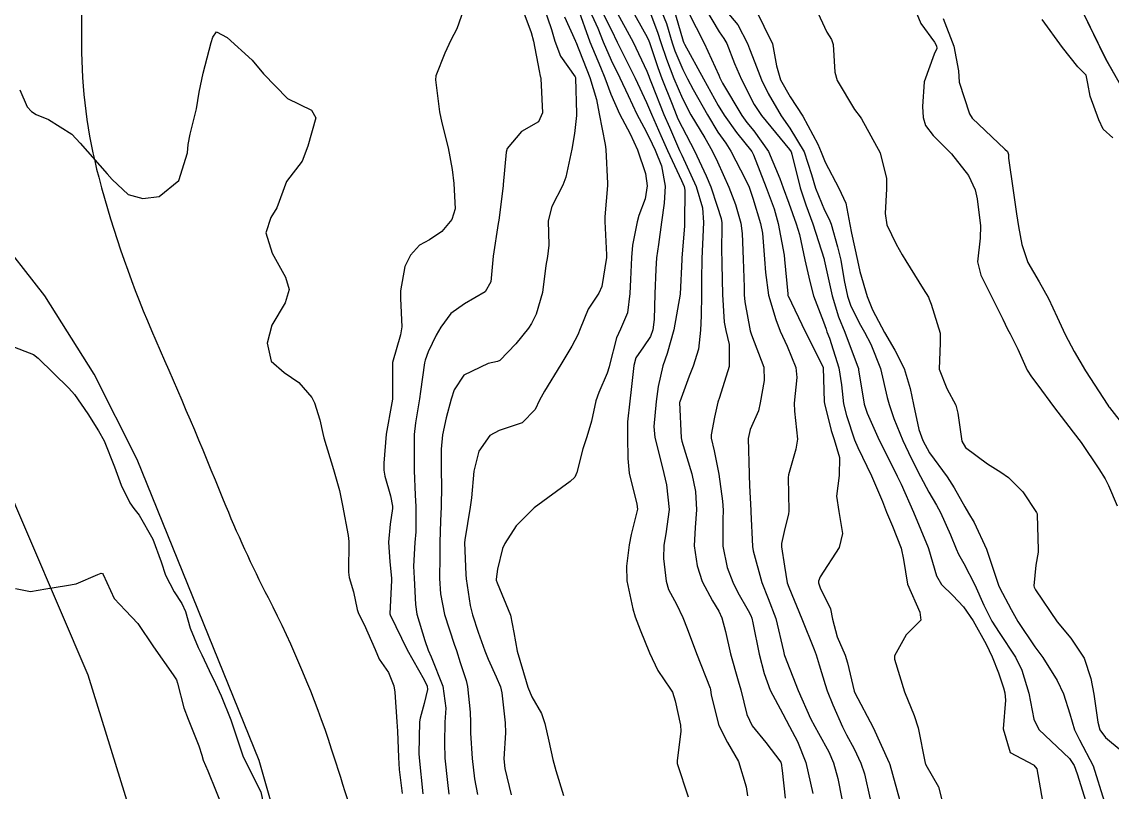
# Model space of a CAD drawing. Header units: metres. Extents: x 298520 to 308411, y 7433745 to 7450750.
# Drawn here: x 305203.5 to 305264.2, y 7436628.1 to 7436671.1 of the extents above; entities that cross this region are included whole.
import ezdxf

# ---------------------------------------------------------------- set-up
doc = ezdxf.new("R2010")
doc.units = ezdxf.units.M
doc.header["$LTSCALE"] = 10
doc.linetypes.add('CONTINUO', pattern=[0])
for name, color, linetype in [('Curvas de Nivel 1m', 11, 'Continuous'), ('Curvas de Nivel 5m', 15, 'Continuous'), ('Eixo_Estaqueamento', 45, 'CONTINUO'), ('Linha Férrea', 251, 'TRACKS'), ('Vias Primárias', 230, 'Continuous')]:
    doc.layers.add(name, color=color, linetype=linetype)
doc.linetypes.add('TRACKS', pattern='A,0.15,[130,ltypeshp.shx,S=0.25,R=0,X=0,Y=0],0.15', length=0.3)

msp = doc.modelspace()

# ---------------------------------------------------------------- linework, layer by layer
at = {"layer": 'Curvas de Nivel 1m', "flags": 128}
for points, elevation in [([(305228.195, 7436672.031), (305227.71, 7436670.655), (305227.372, 7436670.04), (305227.046, 7436669.312), (305226.543, 7436668.048), (305226.519, 7436667.828), (305226.749, 7436666.045), (305226.881, 7436665.43), (305227.231, 7436664.04), (305227.451, 7436662.821), (305227.543, 7436662.037), (305227.614, 7436660.631), (305227.439, 7436660.038), (305226.87, 7436659.369), (305226.192, 7436658.917), (305225.631, 7436658.613), (305225.121, 7436658.061), (305224.81, 7436657.427), (305224.571, 7436656.066), (305224.577, 7436655.638), (305224.638, 7436654.065), (305224.577, 7436653.615), (305224.125, 7436652.07), (305224.121, 7436652.052), (305224.126, 7436650.07), (305224.123, 7436650.029), (305224.081, 7436649.836), (305223.769, 7436648.074), (305223.652, 7436646.463), (305223.651, 7436646.076), (305223.7, 7436645.745), (305224.019, 7436644.641), (305224.135, 7436644.069), (305224.135, 7436643.945), (305224.003, 7436643.071), (305223.907, 7436642.071), (305223.976, 7436640.963), (305224.074, 7436640.069), (305224.076, 7436639.954), (305223.979, 7436638.07), (305223.993, 7436638.019), (305224.943, 7436636.06), (305225.896, 7436634.39), (305226.055, 7436634.048), (305226.077, 7436633.863), (305225.883, 7436633.075), (305225.665, 7436632.262), (305225.639, 7436632.052), (305225.6, 7436630.299), (305225.609, 7436630.052), (305225.823, 7436628.05)], 739), ([(305231.284, 7436671.991), (305231.852, 7436670.461), (305231.988, 7436669.983), (305232.306, 7436668.328), (305232.357, 7436668.033), (305232.369, 7436667.979), (305232.391, 7436667.889), (305232.485, 7436665.977), (305232.268, 7436665.49), (305231.316, 7436664.936), (305230.508, 7436663.997), (305230.455, 7436663.793), (305230.295, 7436661.999), (305230.289, 7436661.932), (305230.216, 7436661.328), (305230.055, 7436660.002), (305230.023, 7436659.825), (305229.742, 7436658.007), (305229.605, 7436656.565), (305229.294, 7436656.013), (305228.146, 7436655.338), (305227.373, 7436654.805), (305226.826, 7436654.043), (305226.568, 7436653.604), (305226.112, 7436652.669), (305225.951, 7436652.205), (305225.916, 7436652.052), (305225.687, 7436650.454), (305225.634, 7436650.054), (305225.408, 7436648.718), (305225.33, 7436648.057), (305225.33, 7436646.771), (305225.341, 7436646.057), (305225.391, 7436644.684), (305225.422, 7436644.056), (305225.421, 7436642.634), (305225.375, 7436642.056), (305225.303, 7436640.726), (305225.328, 7436640.056), (305225.416, 7436638.588), (305225.488, 7436638.055), (305225.921, 7436636.595), (305226.113, 7436636.048), (305226.274, 7436635.682), (305226.938, 7436634.04), (305227.095, 7436632.824), (305227.042, 7436632.038), (305227.015, 7436630.879), (305227.05, 7436630.038), (305227.183, 7436628.683), (305227.274, 7436628.035)], 738), ([(305232.532, 7436671.977), (305232.99, 7436670.631), (305233.179, 7436669.967), (305233.485, 7436669.132), (305234.303, 7436667.99), (305234.327, 7436667.95), (305234.332, 7436667.92), (305234.385, 7436665.949), (305234.384, 7436665.837), (305234.262, 7436664.833), (305234.12, 7436663.952), (305233.788, 7436662.398), (305233.614, 7436661.959), (305233, 7436660.757), (305232.8, 7436659.971), (305232.837, 7436658.618), (305232.758, 7436657.971), (305232.67, 7436657.478), (305232.486, 7436655.975), (305232.141, 7436654.776), (305231.876, 7436654.242), (305231.708, 7436653.984), (305231.001, 7436653.11), (305230.106, 7436652.191), (305229.979, 7436652.127), (305229.451, 7436652.01), (305228.096, 7436651.366), (305227.572, 7436650.551), (305227.404, 7436650.037), (305227.122, 7436648.99), (305226.914, 7436648.041), (305226.838, 7436647.255), (305226.843, 7436646.042), (305226.857, 7436645.209), (305226.836, 7436644.042), (305226.802, 7436643.245), (305226.772, 7436642.042), (305226.763, 7436641.26), (305226.749, 7436640.042), (305226.8, 7436639.196), (305227.018, 7436638.039), (305227.569, 7436636.383), (305227.696, 7436636.032), (305227.906, 7436635.36), (305228.229, 7436634.357), (305228.311, 7436634.024), (305228.447, 7436632.589), (305228.464, 7436632.021), (305228.468, 7436631.417), (305228.56, 7436630.019), (305228.703, 7436628.888), (305228.857, 7436628.014)], 737), ([(305234.998, 7436671.943), (305235.561, 7436670.707), (305235.869, 7436669.935), (305236.313, 7436668.924), (305236.799, 7436667.925), (305237.253, 7436666.955), (305237.75, 7436665.915), (305238.263, 7436664.945), (305238.601, 7436664.249), (305238.757, 7436663.902), (305239.11, 7436663.026), (305239.317, 7436661.894), (305239.261, 7436660.942), (305239.127, 7436659.896), (305238.943, 7436658.651), (305238.847, 7436657.9), (305238.804, 7436657.27), (305238.749, 7436655.901), (305238.706, 7436654.469), (305238.639, 7436653.902), (305238.506, 7436653.525), (305238.118, 7436652.938), (305237.691, 7436652.333), (305237.567, 7436651.915), (305237.436, 7436650.57), (305237.351, 7436649.917), (305237.226, 7436648.764), (305237.214, 7436647.918), (305237.236, 7436646.727), (305237.31, 7436645.917), (305237.749, 7436644.179), (305237.773, 7436643.912), (305237.419, 7436642.489), (305237.317, 7436641.917), (305237.168, 7436640.721), (305237.183, 7436639.918), (305237.514, 7436638.348), (305237.641, 7436637.913), (305237.932, 7436637.18), (305238.452, 7436635.902), (305238.922, 7436634.913), (305239.615, 7436633.884), (305239.726, 7436633.717), (305239.886, 7436633.23), (305240.178, 7436631.877), (305240.199, 7436631.546), (305239.984, 7436629.879), (305239.993, 7436629.727), (305240.596, 7436627.872)], 734), ([(305233.712, 7436671.334), (305234.323, 7436669.971), (305234.33, 7436669.95), (305234.338, 7436669.934), (305235.117, 7436667.942), (305235.493, 7436666.73), (305235.652, 7436665.936), (305235.977, 7436664.211), (305236.015, 7436663.932), (305236.115, 7436662.041), (305236.114, 7436661.931), (305235.954, 7436660.184), (305235.951, 7436659.933), (305236.051, 7436658.064), (305236.052, 7436657.931), (305235.792, 7436656.3), (305235.622, 7436655.935), (305235.032, 7436655.053), (305234.578, 7436653.946), (305234.453, 7436653.622), (305234.118, 7436652.979), (305233.736, 7436652.328), (305233.514, 7436651.959), (305232.598, 7436650.483), (305232.323, 7436649.976), (305232.078, 7436649.461), (305231.35, 7436648.707), (305230.066, 7436648.286), (305229.554, 7436648.008), (305228.94, 7436647.126), (305228.662, 7436646.021), (305228.533, 7436644.537), (305228.456, 7436644.023), (305228.155, 7436642.188), (305228.146, 7436642.028), (305228.211, 7436640.272), (305228.227, 7436640.026), (305228.462, 7436638.536), (305228.587, 7436638.02), (305228.892, 7436637.052), (305229.263, 7436636.01), (305229.451, 7436635.549), (305229.899, 7436634.565), (305230.137, 7436633.998), (305230.223, 7436633.664), (305230.41, 7436631.995), (305230.42, 7436631.439), (305230.335, 7436629.995), (305230.383, 7436629.449), (305230.732, 7436627.991)], 736), ([(305235.646, 7436671.937), (305236.329, 7436670.579), (305236.646, 7436669.927), (305236.986, 7436669.254), (305237.641, 7436667.917), (305238.283, 7436666.56), (305238.567, 7436665.906), (305239.077, 7436664.714), (305239.447, 7436663.892), (305240.228, 7436662.209), (305240.373, 7436661.878), (305240.421, 7436661.678), (305240.401, 7436659.878), (305240.392, 7436659.687), (305240.253, 7436657.879), (305240.25, 7436657.811), (305240.153, 7436655.88), (305239.814, 7436653.885), (305239.426, 7436652.577), (305239.183, 7436651.894), (305238.936, 7436650.742), (305238.821, 7436649.899), (305238.685, 7436648.517), (305238.746, 7436647.9), (305238.989, 7436646.956), (305239.25, 7436645.892), (305239.4, 7436645.263), (305239.538, 7436643.887), (305239.361, 7436642.521), (305239.255, 7436641.891), (305239.233, 7436641.149), (305239.369, 7436639.889), (305239.506, 7436639.434), (305239.95, 7436638.606), (305240.316, 7436637.876), (305240.554, 7436637.253), (305241.066, 7436635.868), (305241.829, 7436633.925), (305241.848, 7436633.86), (305241.89, 7436633.546), (305242.309, 7436631.856), (305242.798, 7436630.912), (305243.415, 7436629.844), (305243.829, 7436628.445), (305243.918, 7436627.933)], 733), ([(305236.55, 7436671.719), (305237.533, 7436669.918), (305238.307, 7436668.308), (305238.417, 7436668.022), (305238.458, 7436667.908), (305238.567, 7436667.638), (305239.254, 7436665.895), (305239.556, 7436665.181), (305240.127, 7436663.882), (305240.249, 7436663.622), (305241.056, 7436661.872), (305241.397, 7436660.682), (305241.453, 7436659.867), (305241.399, 7436658.66), (305241.372, 7436657.868), (305241.353, 7436656.68), (305241.353, 7436655.868), (305241.335, 7436654.674), (305241.297, 7436653.868), (305241.172, 7436652.815), (305240.888, 7436651.872), (305240.659, 7436651.313), (305240.131, 7436649.88), (305240.121, 7436649.841), (305240.215, 7436647.878), (305240.254, 7436647.684), (305240.815, 7436645.872), (305241.004, 7436644.889), (305241.066, 7436643.869), (305240.994, 7436642.874), (305240.94, 7436641.87), (305241.103, 7436640.738), (305241.381, 7436639.866), (305241.952, 7436638.796), (305242.305, 7436638.213), (305242.477, 7436637.855), (305242.687, 7436637.097), (305242.967, 7436635.849), (305243.396, 7436634.346), (305243.537, 7436633.844), (305243.872, 7436632.469), (305244.165, 7436631.835), (305244.928, 7436630.898), (305245.763, 7436629.811), (305245.789, 7436629.757), (305245.838, 7436629.352), (305246.011, 7436627.808)], 732), ([(305237.347, 7436671.92), (305238.326, 7436670.202), (305238.414, 7436669.999), (305238.443, 7436669.908), (305238.911, 7436668.503), (305239.135, 7436667.898), (305239.706, 7436666.464), (305239.934, 7436665.885), (305240.035, 7436665.648), (305240.266, 7436665.175), (305240.961, 7436663.873), (305241.616, 7436662.482), (305241.862, 7436661.864), (305242.212, 7436660.779), (305242.438, 7436660.089), (305242.483, 7436659.856), (305242.468, 7436658.139), (305242.471, 7436657.856), (305242.48, 7436657.554), (305242.526, 7436655.854), (305242.606, 7436654.321), (305242.694, 7436653.852), (305242.889, 7436653.081), (305242.882, 7436651.848), (305242.35, 7436650.121), (305242.264, 7436649.857), (305242.075, 7436649.036), (305241.889, 7436648.038), (305241.895, 7436647.862), (305242.052, 7436647.152), (305242.318, 7436645.856), (305242.514, 7436644.349), (305242.55, 7436643.852), (305242.537, 7436643.32), (305242.531, 7436641.852), (305242.783, 7436640.66), (305243.086, 7436639.843), (305243.378, 7436639.259), (305243.947, 7436638.258), (305244.09, 7436637.983), (305244.145, 7436637.837), (305244.212, 7436637.563), (305244.566, 7436635.83), (305244.831, 7436634.755), (305245.182, 7436633.821), (305245.873, 7436632.502), (305246.253, 7436631.806), (305246.702, 7436630.954), (305247.168, 7436629.797), (305247.55, 7436628.069)], 731), ([(305239.006, 7436671.9), (305239.389, 7436670.95), (305239.714, 7436669.889), (305239.869, 7436669.437), (305240.308, 7436668.388), (305240.563, 7436667.877), (305240.89, 7436667.278), (305241.676, 7436665.866), (305242.263, 7436664.908), (305242.694, 7436664.29), (305242.989, 7436663.849), (305243.795, 7436662.271), (305243.995, 7436661.833), (305244.06, 7436661.671), (305244.217, 7436661.22), (305244.639, 7436659.826), (305244.742, 7436659.28), (305244.861, 7436657.823), (305244.906, 7436657.089), (305245.082, 7436655.821), (305245.482, 7436654.474), (305245.739, 7436653.814), (305246.12, 7436652.978), (305246.608, 7436651.805), (305246.667, 7436651.235), (305246.506, 7436649.806), (305246.529, 7436649.355), (305246.691, 7436647.804), (305246.612, 7436647.247), (305246.193, 7436645.808), (305246.171, 7436645.669), (305246.214, 7436643.808), (305246.198, 7436643.62), (305245.998, 7436642.835), (305245.813, 7436641.984), (305245.812, 7436641.812), (305245.972, 7436640.731), (305246.127, 7436639.808), (305246.209, 7436639.559), (305246.941, 7436637.8), (305247.632, 7436636.078), (305247.729, 7436635.792), (305247.907, 7436635.228), (305248.243, 7436634.132), (305248.356, 7436633.783), (305248.662, 7436632.998), (305249.196, 7436631.77), (305249.422, 7436631.33), (305249.851, 7436630.551), (305250.234, 7436629.756), (305250.432, 7436629.159), (305250.751, 7436627.751)], 729), ([(305239.889, 7436671.437), (305240.324, 7436669.979), (305240.357, 7436669.88), (305240.4, 7436669.801), (305241.466, 7436667.868), (305242.281, 7436666.398), (305242.607, 7436665.855), (305243.301, 7436664.883), (305244.147, 7436663.832), (305244.25, 7436663.652), (305244.96, 7436661.823), (305245.396, 7436660.634), (305245.626, 7436659.816), (305245.946, 7436658.052), (305245.972, 7436657.812), (305246.154, 7436655.905), (305246.167, 7436655.81), (305246.175, 7436655.788), (305247.121, 7436653.8), (305248.104, 7436651.855), (305248.119, 7436651.79), (305248.184, 7436649.889), (305248.196, 7436649.788), (305248.577, 7436648.291), (305248.745, 7436647.78), (305249.038, 7436646.785), (305249.028, 7436645.775), (305248.873, 7436644.629), (305248.996, 7436643.775), (305249.21, 7436642.556), (305249.027, 7436641.774), (305247.966, 7436640.14), (305247.861, 7436639.894), (305247.863, 7436639.791), (305247.96, 7436639.521), (305248.528, 7436638.36), (305248.647, 7436637.779), (305248.908, 7436636.796), (305249.346, 7436635.769), (305249.488, 7436635.346), (305249.859, 7436633.761), (305249.892, 7436633.666), (305250.921, 7436631.749), (305251.808, 7436629.775), (305251.823, 7436629.74), (305251.842, 7436629.674), (305252.384, 7436627.734)], 728), ([(305240.613, 7436671.605), (305241.503, 7436669.868), (305242.305, 7436668.082), (305242.368, 7436667.924), (305242.398, 7436667.859), (305242.52, 7436667.637), (305243.599, 7436665.84), (305243.876, 7436665.443), (305244.264, 7436664.976), (305245.085, 7436663.822), (305245.714, 7436662.332), (305245.894, 7436661.813), (305246.214, 7436660.955), (305246.627, 7436659.806), (305246.805, 7436659.196), (305247.113, 7436657.801), (305247.377, 7436656.585), (305247.591, 7436655.796), (305248.138, 7436654.331), (305248.286, 7436653.939), (305248.341, 7436653.787), (305248.482, 7436653.43), (305249.002, 7436651.777), (305249.154, 7436650.835), (305249.269, 7436649.772), (305249.424, 7436649.118), (305249.879, 7436647.763), (305250.057, 7436647.344), (305250.822, 7436645.752), (305251.43, 7436644.335), (305251.662, 7436643.744), (305252.001, 7436642.957), (305252.481, 7436641.735), (305252.601, 7436641.109), (305252.833, 7436639.731), (305253.515, 7436638.157), (305253.579, 7436637.724), (305252.759, 7436636.904), (305252.099, 7436635.738), (305252.101, 7436635.548), (305252.665, 7436633.732), (305253.193, 7436632.407), (305253.424, 7436631.724), (305253.815, 7436629.749), (305253.822, 7436629.72), (305253.842, 7436629.67), (305254.563, 7436628.442), (305254.735, 7436627.706)], 727), ([(305241.52, 7436671.868), (305242.329, 7436670.501), (305242.597, 7436670.127), (305242.75, 7436669.854), (305243.194, 7436668.729), (305243.583, 7436667.841), (305244.282, 7436666.454), (305244.698, 7436665.826), (305246.254, 7436663.941), (305246.339, 7436663.809), (305246.383, 7436663.677), (305246.846, 7436661.804), (305247.165, 7436660.849), (305247.545, 7436659.797), (305248.183, 7436657.825), (305248.191, 7436657.797), (305248.631, 7436655.783), (305248.99, 7436654.625), (305249.329, 7436653.772), (305250.087, 7436651.776), (305250.091, 7436651.76), (305250.102, 7436651.673), (305250.419, 7436649.757), (305250.574, 7436649.259), (305251.255, 7436647.748), (305252.039, 7436646.165), (305252.258, 7436645.738), (305252.472, 7436645.292), (305253.165, 7436643.728), (305253.984, 7436641.761), (305253.995, 7436641.72), (305254.447, 7436640.192), (305254.721, 7436639.709), (305255.345, 7436639.088), (305255.951, 7436638.468), (305256.496, 7436637.684), (305257.213, 7436636.388), (305257.539, 7436635.674), (305257.904, 7436634.782), (305258.179, 7436633.949), (305258.251, 7436633.665), (305258.285, 7436633.265), (305258.159, 7436631.666), (305258.545, 7436630.355), (305259.843, 7436629.653), (305259.866, 7436629.64), (305260.034, 7436629.445), (305260.345, 7436627.635)], 726), ([(305244.343, 7436671.802), (305245.3, 7436669.82), (305245.529, 7436668.599), (305245.754, 7436667.815), (305246.289, 7436666.877), (305247.002, 7436665.803), (305247.822, 7436664.23), (305248.011, 7436663.792), (305248.245, 7436663.231), (305248.992, 7436661.778), (305249.385, 7436660.943), (305249.618, 7436659.769), (305249.707, 7436659.277), (305250.034, 7436657.762), (305250.174, 7436657.135), (305250.587, 7436655.756), (305250.886, 7436655.012), (305251.546, 7436653.746), (305252.118, 7436652.766), (305252.644, 7436651.732), (305252.985, 7436650.62), (305253.157, 7436649.729), (305253.453, 7436648.342), (305253.673, 7436647.724), (305254.053, 7436647.046), (305255.034, 7436645.705), (305255.424, 7436645.096), (305256.016, 7436644.043), (305256.224, 7436643.688), (305256.534, 7436643.155), (305257.233, 7436641.677), (305257.859, 7436639.776), (305257.895, 7436639.671), (305257.962, 7436639.538), (305258.609, 7436638.319), (305258.971, 7436637.655), (305259.922, 7436636.241), (305260.369, 7436635.635), (305261.16, 7436634.368), (305261.524, 7436633.624), (305261.876, 7436632.511), (305262.133, 7436631.617), (305262.42, 7436631.052), (305263.177, 7436629.607), (305263.781, 7436627.643)], 724), ([(305247.722, 7436671.796), (305248.33, 7436670.481), (305248.6, 7436670.06), (305248.691, 7436669.784), (305248.772, 7436668.247), (305248.906, 7436667.781), (305249.883, 7436666.162), (305250.182, 7436665.761), (305250.224, 7436665.712), (305250.272, 7436665.642), (305251.305, 7436663.749), (305251.65, 7436662.327), (305251.649, 7436661.746), (305251.576, 7436660.379), (305251.681, 7436659.745), (305252.192, 7436658.665), (305252.532, 7436658.081), (305252.727, 7436657.732), (305253.707, 7436656.17), (305253.989, 7436655.712), (305254.042, 7436655.602), (305254.149, 7436655.326), (305254.65, 7436653.705), (305254.656, 7436653.174), (305254.596, 7436651.705), (305255.012, 7436650.626), (305255.515, 7436649.699), (305255.638, 7436649.256), (305255.859, 7436647.693), (305256.058, 7436647.334), (305257.287, 7436646.434), (305258.037, 7436645.958), (305258.46, 7436645.664), (305259.247, 7436644.873), (305260.014, 7436643.718), (305260.05, 7436643.64), (305260.061, 7436643.591), (305260.114, 7436641.639), (305260.107, 7436641.513), (305259.974, 7436640.782), (305259.871, 7436639.641), (305259.883, 7436639.562), (305259.961, 7436639.403), (305261.165, 7436637.628), (305261.929, 7436636.71), (305262.671, 7436635.612), (305263.048, 7436634.462), (305263.219, 7436633.607), (305263.431, 7436632.043), (305263.545, 7436631.603), (305263.859, 7436631.177), (305264.732, 7436630.467)], 723), ([(305253.246, 7436671.726), (305253.577, 7436670.963), (305254.325, 7436669.919), (305254.446, 7436669.709), (305254.462, 7436669.568), (305254.318, 7436669.251), (305253.749, 7436667.718), (305253.661, 7436666.341), (305253.697, 7436665.719), (305253.831, 7436665.279), (305254.263, 7436664.728), (305255.277, 7436663.7), (305256.235, 7436662.487), (305256.595, 7436661.686), (305256.703, 7436661.2), (305256.891, 7436659.683), (305256.872, 7436659.008), (305256.735, 7436657.684), (305256.917, 7436656.937), (305257.544, 7436655.676), (305258.141, 7436654.49), (305258.407, 7436653.937), (305258.542, 7436653.664), (305258.97, 7436652.808), (305259.502, 7436651.649), (305259.732, 7436651.278), (305260.095, 7436650.806), (305260.958, 7436649.631), (305262.069, 7436648.186), (305262.506, 7436647.616), (305263.5, 7436646.146), (305263.839, 7436645.602), (305264.029, 7436645.23), (305264.513, 7436644.088)], 722), ([(305254.811, 7436671.232), (305255.402, 7436669.699), (305255.675, 7436668.331), (305255.713, 7436667.696), (305256.276, 7436665.925), (305256.439, 7436665.688), (305258.256, 7436663.967), (305258.408, 7436663.821), (305258.448, 7436663.667), (305258.464, 7436663.453), (305258.709, 7436661.663), (305258.897, 7436660.347), (305259.011, 7436659.658), (305259.191, 7436658.653), (305259.542, 7436657.65), (305260.167, 7436656.568), (305260.688, 7436655.635), (305261.17, 7436654.603), (305261.62, 7436653.625), (305262.119, 7436652.685), (305262.755, 7436651.613), (305263.991, 7436649.694), (305264.054, 7436649.6), (305264.083, 7436649.563), (305264.949, 7436648.464)], 721), ([(305264.263, 7436664.582), (305263.735, 7436665.065), (305263.483, 7436665.602), (305263, 7436666.902), (305262.883, 7436667.611), (305262.782, 7436668.087), (305262.312, 7436668.553), (305261.459, 7436669.629), (305260.338, 7436671.177)], 721), ([(305202.819, 7436653.029), (305204.115, 7436652.522), (305204.386, 7436652.307), (305206.088, 7436650.645), (305206.397, 7436650.287), (305207.144, 7436649.208), (305207.74, 7436648.273), (305208.055, 7436647.717), (305208.641, 7436646.261), (305209.003, 7436645.235), (305209.485, 7436644.248), (305209.708, 7436643.942), (305210.006, 7436643.563), (305210.773, 7436642.232), (305211.232, 7436640.97), (305211.477, 7436640.225), (305211.954, 7436639.306), (305212.392, 7436638.658), (305212.584, 7436638.21), (305212.852, 7436637.283), (305213.303, 7436636.199), (305213.497, 7436635.785), (305213.9, 7436634.912), (305214.257, 7436634.186), (305214.572, 7436633.498), (305215.124, 7436632.177), (305215.75, 7436630.265), (305215.781, 7436630.171), (305215.842, 7436630.039), (305216.787, 7436628.16), (305217.054, 7436626.908)], 741), ([(305203.112, 7436639.48), (305203.953, 7436639.311), (305204.797, 7436639.459), (305205.957, 7436639.656), (305206.493, 7436639.749), (305207.702, 7436640.273), (305207.887, 7436640.348), (305207.964, 7436640.321), (305208.001, 7436640.269), (305208.623, 7436638.933), (305209.249, 7436638.25), (305209.932, 7436637.528), (305210.812, 7436636.231), (305211.897, 7436634.677), (305212.08, 7436634.402), (305212.148, 7436634.216), (305212.506, 7436632.837), (305212.741, 7436632.207), (305213.325, 7436630.723), (305213.492, 7436630.195), (305213.577, 7436629.93), (305213.834, 7436629.33), (305214.304, 7436628.185), (305214.617, 7436627.376)], 742)]:
    msp.add_lwpolyline(points, dxfattribs=dict(at, elevation=elevation))
at = {"layer": 'Curvas de Nivel 5m', "flags": 128}
for points, elevation in [([(305234.428, 7436671.863), (305235.133, 7436669.942), (305235.713, 7436668.532), (305235.955, 7436667.933), (305236.289, 7436667.017), (305236.782, 7436665.925), (305237.365, 7436664.816), (305237.785, 7436663.915), (305238.233, 7436662.607), (305238.32, 7436661.909), (305238.216, 7436661.196), (305237.862, 7436660.257), (305237.756, 7436659.914), (305237.498, 7436658.609), (305237.438, 7436657.917), (305237.387, 7436656.695), (305237.352, 7436655.918), (305237.229, 7436654.832), (305236.831, 7436653.923), (305236.603, 7436653.448), (305236.215, 7436651.929), (305236.198, 7436651.833), (305236.098, 7436651.476), (305235.627, 7436650.395), (305235.451, 7436649.936), (305235.208, 7436648.802), (305234.963, 7436647.941), (305234.734, 7436647.262), (305234.391, 7436645.946), (305234.284, 7436645.693), (305234.028, 7436645.443), (305232.013, 7436643.98), (305231.015, 7436642.972), (305230.384, 7436641.996), (305230.261, 7436641.716), (305229.969, 7436640.569), (305229.902, 7436640.001), (305229.907, 7436639.945), (305229.961, 7436639.803), (305230.694, 7436637.992), (305230.88, 7436637.039), (305231.08, 7436635.988), (305231.57, 7436634.31), (305231.674, 7436633.982), (305231.888, 7436633.458), (305232.424, 7436632.518), (305232.609, 7436631.969), (305232.837, 7436630.986), (305233.07, 7436629.962), (305233.231, 7436629.353), (305233.657, 7436627.952)], 735), ([(305238.361, 7436671.91), (305238.895, 7436670.468), (305239.082, 7436669.899), (305239.394, 7436668.974), (305239.813, 7436667.887), (305240.286, 7436666.785), (305240.755, 7436665.875), (305241.531, 7436664.596), (305241.95, 7436663.863), (305242.244, 7436663.253), (305242.862, 7436661.85), (305243.248, 7436660.879), (305243.548, 7436659.84), (305243.62, 7436659.262), (305243.677, 7436657.838), (305243.722, 7436656.274), (305243.731, 7436655.836), (305243.767, 7436655.454), (305244.059, 7436653.831), (305244.13, 7436653.609), (305244.822, 7436651.823), (305244.843, 7436651.075), (305244.614, 7436649.825), (305244.515, 7436649.389), (305244.068, 7436648.341), (305243.949, 7436647.832), (305243.995, 7436645.869), (305243.999, 7436645.831), (305244.004, 7436645.801), (305244.027, 7436645.215), (305244.089, 7436643.829), (305244.089, 7436643.752), (305244.188, 7436641.828), (305244.228, 7436641.58), (305244.711, 7436639.823), (305245.065, 7436638.935), (305245.493, 7436637.817), (305245.916, 7436635.99), (305245.949, 7436635.81), (305245.973, 7436635.749), (305246.738, 7436633.802), (305247.43, 7436632.234), (305247.655, 7436631.792), (305247.859, 7436631.417), (305248.45, 7436630.382), (305248.712, 7436629.777), (305248.952, 7436628.891), (305249.161, 7436627.77)], 730), ([(305242.551, 7436671.857), (305243.365, 7436670.876), (305243.919, 7436669.836), (305244.03, 7436669.544), (305244.312, 7436668.788), (305244.691, 7436667.826), (305245.062, 7436667.051), (305245.78, 7436665.815), (305246.266, 7436665.124), (305247.062, 7436663.802), (305247.486, 7436662.546), (305247.694, 7436661.795), (305248.211, 7436660.562), (305248.47, 7436660.05), (305248.568, 7436659.785), (305248.934, 7436658.522), (305249.108, 7436657.776), (305249.301, 7436656.638), (305249.477, 7436655.77), (305249.647, 7436655.267), (305250.138, 7436654.291), (305250.439, 7436653.757), (305250.784, 7436653.092), (305251.316, 7436651.748), (305251.702, 7436650.129), (305251.798, 7436649.743), (305252.075, 7436648.948), (305252.563, 7436647.735), (305253.039, 7436646.739), (305253.558, 7436645.725), (305254.024, 7436644.852), (305254.437, 7436644.134), (305254.66, 7436643.71), (305255.223, 7436642.473), (305255.534, 7436641.697), (305255.679, 7436641.393), (305255.975, 7436640.883), (305256.584, 7436639.684), (305257.083, 7436638.547), (305257.524, 7436637.674), (305257.933, 7436637.04), (305258.848, 7436635.656), (305259.192, 7436634.936), (305259.592, 7436633.645), (305259.871, 7436632.197), (305260.145, 7436631.637), (305261.847, 7436630.008), (305262.115, 7436629.617), (305262.288, 7436629.166), (305262.768, 7436627.611)], 725), ([(305203.349, 7436667.262), (305203.765, 7436666.318), (305204.01, 7436666.054), (305204.269, 7436665.894), (305204.963, 7436665.605), (305206.258, 7436664.796), (305206.725, 7436664.285), (305208.228, 7436662.577), (305208.5, 7436662.266), (305209.393, 7436661.43), (305210.213, 7436661.209), (305211.129, 7436661.316), (305212.223, 7436662.22), (305212.706, 7436663.753), (305212.736, 7436664.213), (305212.849, 7436664.801), (305213.203, 7436666.206), (305213.357, 7436667.133), (305213.58, 7436668.201), (305214.026, 7436669.9), (305214.109, 7436670.193), (305214.326, 7436670.49), (305214.919, 7436670.184), (305216.31, 7436668.909), (305216.931, 7436668.164), (305218.282, 7436666.773), (305219.617, 7436666.13), (305219.852, 7436665.709), (305219.401, 7436664.133), (305219.096, 7436663.282), (305218.223, 7436662.15), (305217.678, 7436660.686), (305217.342, 7436660.159), (305217.066, 7436659.289), (305217.415, 7436658.158), (305218.163, 7436656.819), (305218.36, 7436656.147), (305218.145, 7436655.39), (305217.398, 7436654.157), (305217.132, 7436653.146), (305217.364, 7436652.157), (305218.097, 7436651.51), (305218.907, 7436650.953), (305219.635, 7436650.127), (305219.782, 7436649.826), (305220.071, 7436648.884), (305220.239, 7436648.118), (305220.297, 7436647.88), (305220.836, 7436646.112), (305221.178, 7436644.952), (305221.345, 7436644.107), (305221.657, 7436642.442), (305221.695, 7436642.103), (305221.668, 7436640.403), (305221.718, 7436640.102), (305221.955, 7436639.296), (305222.156, 7436638.308), (305222.23, 7436638.096), (305222.552, 7436637.473), (305223.159, 7436636.081), (305223.381, 7436635.551), (305223.9, 7436634.814), (305224.204, 7436634.067), (305224.249, 7436633.706), (305224.369, 7436632.065), (305224.396, 7436631.534), (305224.454, 7436630.064), (305224.496, 7436629.403), (305224.658, 7436628.062)], 740)]:
    msp.add_lwpolyline(points, dxfattribs=dict(at, elevation=elevation))
at = {"layer": 'Eixo_Estaqueamento'}
msp.add_lwpolyline([(305122.016, 7437018.504), (305130.697, 7436996.497), (305141.501, 7436969.136), (305153.942, 7436937.689), (305166.792, 7436904.686), (305177.384, 7436877.752), (305193.173, 7436837.83), (305201.607, 7436815.682), (305215.533, 7436780.472), (305225.106, 7436755.865), (305233.952, 7436734.393), (305243.781, 7436710.837), (305254.713, 7436687.725), (305263.888, 7436668.981), (305277.818, 7436644.307), (305293.244, 7436619.058), (305306.914, 7436598.296), (305322.726, 7436574.869), (305338.344, 7436551.44), (305351.225, 7436532.173)], dxfattribs=at)
at = {"layer": 'Linha Férrea', "flags": 128}
msp.add_lwpolyline([(307827.162, 7434249.95), (307821.558, 7434258.806), (307819.524, 7434262.43), (307816.304, 7434268.219), (307813.681, 7434272.301), (307811.637, 7434275.461), (307798.221, 7434296.136), (307773.738, 7434334.032), (307761.734, 7434352.011), (307752.472, 7434367.888), (307735.134, 7434393.38), (307710.738, 7434431.015), (307694.807, 7434455.28), (307677.699, 7434482.208), (307665.381, 7434501.663), (307643.884, 7434534.842), (307627.559, 7434562.543), (307613.51, 7434586.874), (307596.955, 7434617.47), (307576.402, 7434659.978), (307564.169, 7434687.319), (307541.059, 7434734.946), (307530.172, 7434758.545), (307516.917, 7434785.92), (307501.763, 7434817.247), (307481.679, 7434859.302), (307459.201, 7434904.199), (307442.79, 7434936.268), (307425.275, 7434968.915), (307411.694, 7434992.242), (307402.565, 7435007.679), (307388.848, 7435028.501), (307366.947, 7435058.298), (307352.497, 7435076.75), (307335.708, 7435095.815), (307323.737, 7435108.404), (307304.876, 7435127.211), (307280.641, 7435149.596), (307260.895, 7435166.247), (307239.502, 7435183.006), (307222.59, 7435195.397), (307206.912, 7435206.431), (307191.542, 7435216.923), (307180.978, 7435223.581), (307147.083, 7435245.035), (307110.179, 7435267.866), (307071.327, 7435292.081), (307013.035, 7435328.917), (306934.22, 7435378.293), (306890.853, 7435406.012), (306860.761, 7435425.266), (306830.445, 7435444.172), (306783.165, 7435474.002), (306743.292, 7435499.125), (306730.646, 7435506.804), (306700.006, 7435524.558), (306649.968, 7435556.158), (306620.536, 7435574.685), (306585.884, 7435596.365), (306549.21, 7435619.443), (306511.464, 7435642.992), (306481.3, 7435662.066), (306449.914, 7435681.79), (306417.31, 7435702.158), (306386.499, 7435720.658), (306359.57, 7435735.78), (306332.265, 7435749.95), (306295.736, 7435767.254), (306254.914, 7435784.832), (306234.551, 7435793.029), (306198.8, 7435806.042), (306177.427, 7435813.736), (306139.201, 7435826.142), (306101.034, 7435838.043), (306051.969, 7435853.031), (306008.186, 7435866.647), (306003.579, 7435868.042), (305974.115, 7435878.736), (305939.654, 7435889.448), (305902.227, 7435900.737), (305881.18, 7435906.223), (305868.578, 7435910.192), (305845.541, 7435919.118), (305815.171, 7435933.297), (305786.711, 7435949.033), (305760.876, 7435966.424), (305735.18, 7435986.894), (305723.755, 7435997.052), (305696.097, 7436025.188), (305678.2, 7436047.897), (305661.02, 7436071.863), (305645.017, 7436096.315), (305622.371, 7436129.703), (305596.142, 7436168.749), (305576.091, 7436198.746), (305559.429, 7436223.15), (305539.44, 7436252.716), (305521.42, 7436279.841), (305512.691, 7436292.824), (305499.486, 7436312.983), (305480.027, 7436341.606), (305460.301, 7436370.83), (305441.558, 7436398.43), (305421.25, 7436428.242), (305402.577, 7436456.088), (305384.092, 7436483.75), (305369.125, 7436505.554), (305351.225, 7436532.173), (305338.344, 7436551.44), (305322.726, 7436574.869), (305306.914, 7436598.296), (305293.244, 7436619.058), (305277.818, 7436644.307), (305263.888, 7436668.981), (305254.713, 7436687.725), (305243.781, 7436710.837), (305233.952, 7436734.393), (305225.106, 7436755.865), (305215.533, 7436780.472), (305201.607, 7436815.682), (305193.173, 7436837.83), (305177.384, 7436877.752), (305166.792, 7436904.686), (305153.942, 7436937.689), (305141.501, 7436969.136), (305130.697, 7436996.497), (305122.016, 7437018.504), (305113.061, 7437043.102), (305101.513, 7437072.011), (305093.245, 7437092.935), (305082.037, 7437121.364), (305073.353, 7437143.916), (305060.568, 7437176.453), (305050.18, 7437206.397), (305043.414, 7437227.867), (305037.467, 7437248.165), (305034.526, 7437261.706), (305031.724, 7437274.104), (305028.718, 7437297.869), (305025.03, 7437326.573), (305023.117, 7437358.555), (305023.119, 7437387.114), (305024.829, 7437414.867), (305027.312, 7437439.505), (305027.407, 7437441.256), (305030.711, 7437462.666), (305036.039, 7437488.902), (305042.465, 7437516.919), (305048.776, 7437544.538), (305055.475, 7437572.1), (305062.866, 7437603.389), (305069.498, 7437630.688), (305077.032, 7437662.821), (305085.46, 7437698.138), (305091.819, 7437727.643), (305097.21, 7437749.95), (305103.918, 7437777.268), (305111.101, 7437807.1), (305121.202, 7437849.915), (305125.406, 7437866.973), (305130.992, 7437888.732), (305137.356, 7437914.575), (305143.477, 7437941.139), (305150.277, 7437969.227), (305155.626, 7437993.858), (305160.498, 7438017.389), (305165.529, 7438047.968), (305167.399, 7438065.921), (305168.452, 7438080.499), (305168.697, 7438098.822), (305168.499, 7438111.609), (305167.442, 7438129.409), (305165.734, 7438144.803), (305163.051, 7438159.253), (305157.36, 7438183.653), (305149.712, 7438209.61), (305142.146, 7438230.516), (305132.877, 7438252.552), (305120.435, 7438277.838), (305109.119, 7438297.22), (305107.007, 7438300.233), (305099.258, 7438311.382), (305091.426, 7438322.415), (305083.384, 7438332.797), (305079.569, 7438337.519), (305074.8, 7438344.056), (305056.823, 7438367.077), (305041.935, 7438386.352), (305023.225, 7438411.978), (305005.975, 7438436.561), (304993.284, 7438456.495), (304983.121, 7438473.171), (304969.538, 7438498.699), (304959.938, 7438517.087), (304947.328, 7438543.432), (304933.09, 7438572.791), (304924.306, 7438590.948), (304918.204, 7438604.464), (304911.783, 7438619.158), (304905.926, 7438632.437), (304900.315, 7438648.46), (304895.834, 7438661.886), (304892.174, 7438674.496), (304887.946, 7438691.238), (304884.694, 7438706.937), (304881.848, 7438723.698), (304879.326, 7438740.134), (304878.187, 7438758.916), (304877.537, 7438778.358), (304877.211, 7438799.094), (304877.455, 7438830.881), (304877.861, 7438863.017), (304878.268, 7438892.702), (304878.595, 7438920.109), (304878.677, 7438952.239), (304877.945, 7438980.303), (304876.318, 7439009.018), (304874.936, 7439022.788), (304873.229, 7439037.841), (304870.14, 7439056.141), (304864.855, 7439082.077), (304859.079, 7439105.013), (304850.377, 7439133.889), (304843.057, 7439154.06), (304836.382, 7439171.237), (304828.249, 7439190.114), (304817.674, 7439211.83), (304806.69, 7439232.736), (304796.364, 7439250.871), (304785.222, 7439269.009), (304772.779, 7439289.097), (304755.7, 7439316.738), (304736.912, 7439345.938), (304718.848, 7439374.335), (304700.222, 7439403.624), (304676.465, 7439440.714), (304659.061, 7439468.061), (304641.493, 7439495.549), (304629.289, 7439514.996), (304612.29, 7439541.915), (304598.786, 7439563.312), (304583.088, 7439588.524), (304568.608, 7439611.383), (304554.371, 7439633.59), (304540.465, 7439656.114), (304527.858, 7439675.88), (304515.488, 7439695.965), (304501.015, 7439718.74), (304492.557, 7439732.179), (304481.09, 7439749.95), (304464.698, 7439773.555), (304458.701, 7439781.55), (304447.468, 7439795.482), (304430.85, 7439814.016), (304417.942, 7439826.867), (304407.625, 7439836.385), (304393.358, 7439848.486), (304380.404, 7439858.342), (304362.661, 7439870.737), (304347.086, 7439880.296), (304333.248, 7439887.82), (304320.73, 7439894.061), (304304.927, 7439900.989), (304286.443, 7439908.157), (304266.642, 7439915.416), (304246.691, 7439922.501), (304225.186, 7439929.977), (304198.999, 7439939.195), (304168.468, 7439950.001), (304152.888, 7439955.629), (304135.919, 7439962.486), (304121.351, 7439968.798), (304105.783, 7439976.385), (304088.736, 7439985.334), (304071.183, 7439995.831), (304051.503, 7440008.737), (304042.509, 7440015.334), (304023.022, 7440030.473), (304002.682, 7440048.64), (303992.184, 7440058.522), (303980.444, 7440070.491), (303965.024, 7440086.226), (303949.368, 7440102.496), (303932.051, 7440120.671), (303917.21, 7440136.166), (303903.071, 7440150.772), (303879.085, 7440174.998), (303863.629, 7440189.711), (303849.061, 7440203.116), (303838.551, 7440211.886), (303825.964, 7440222.577), (303811.471, 7440233.814), (303798.026, 7440243.583), (303789.167, 7440249.782, 0.048699), (303782.733, 7440254.326, -0.013971), (303778.977, 7440256.716, 0.011385), (303767.539, 7440264.078, 0.000455), (303759.243, 7440269.144, 0.004014), (303749.319, 7440275.082, 0.008965), (303739.521, 7440280.605), (303729.166, 7440286.199), (303717.711, 7440292.151), (303693.717, 7440304.367), (303679.104, 7440311.896), (303660.942, 7440321.331), (303642.972, 7440330.918), (303636.468, 7440334.548), (303624.836, 7440341.295), (303611.994, 7440348.943), (303603.079, 7440354.598), (303596.281, 7440359.102), (303587.51, 7440365.427), (303578.605, 7440372.221), (303569.48, 7440379.633), (303558.633, 7440389.129), (303549.894, 7440397.253), (303541.539, 7440405.465), (303534.882, 7440412.293), (303523.465, 7440424.473), (303512.292, 7440437.463), (303502.617, 7440449.258), (303497.008, 7440456.501), (303488.044, 7440468.694), (303481.424, 7440477.682), (303475.375, 7440486.349), (303465.786, 7440500.535), (303456.113, 7440515.599), (303445.613, 7440532.252), (303432.87, 7440552.628), (303423.186, 7440568.064, -0.000757), (303417.987, 7440576.145, 0.007668), (303411.654, 7440585.694), (303403.602, 7440597.441), (303394.768, 7440609.244), (303388.857, 7440616.919), (303381.264, 7440625.91), (303374.43, 7440633.824), (303364.889, 7440644.089), (303358.774, 7440650.239), (303349.646, 7440658.739), (303339.722, 7440667.523), (303332.656, 7440673.464), (303326.724, 7440678.049, -0.018136), (303320.919, 7440682.537, 0.027105), (303312.535, 7440688.782, -0.001525), (303306.785, 7440692.624), (303296.835, 7440699.316), (303291.583, 7440702.647), (303280.845, 7440709.238, 0.008003), (303271.247, 7440714.648, 0.013057), (303255.936, 7440722.447, -0.001991), (303248.373, 7440726.091, 0.012147), (303243.6, 7440728.272, -0.002135), (303237.368, 7440730.971), (303223.7, 7440736.96), (303210.103, 7440742.741), (303193.904, 7440749.566), (303189.82, 7440751.298), (303177.394, 7440756.464), (303158.988, 7440764.273), (303141.646, 7440771.615), (303117.098, 7440781.981), (303101.554, 7440788.524), (303093.446, 7440792.234), (303076.052, 7440800.18), (303054.932, 7440810.372), (303040.156, 7440817.979), (303025.349, 7440825.886), (303013.344, 7440832.756), (303004.06, 7440838.538), (302994.271, 7440845.093), (302982.623, 7440853.413), (302969.58, 7440863.652), (302962.58, 7440869.547), (302953.339, 7440877.801), (302943.024, 7440887.539), (302938.586, 7440892.147), (302933.331, 7440897.537), (302924.321, 7440907.75), (302915.904, 7440917.945), (302907.517, 7440928.751), (302899.78, 7440938.97), (302892.734, 7440949.154), (302888.762, 7440955.109), (302884.574, 7440961.747), (302879.485, 7440969.887), (302873.287, 7440980.614), (302867.777, 7440990.898), (302859.79, 7441006.768), (302851.229, 7441025.298), (302846.823, 7441035.61), (302841.669, 7441047.987), (302837.148, 7441059.318), (302829.38, 7441078.789), (302825.24, 7441088.834), (302821.857, 7441097.357), (302816.249, 7441111.473), (302810.672, 7441125.205), (302804.678, 7441140.046), (302799.05, 7441153.537), (302792.202, 7441169.326), (302786.803, 7441181.368), (302782.699, 7441189.728), (302780.991, 7441193.272, -0.024435), (302778.706, 7441197.526, 0.018839), (302775.042, 7441204.531), (302769.048, 7441215.01), (302764.16, 7441223.098), (302758.012, 7441232.567), (302751.033, 7441242.929), (302746.425, 7441249.467, 0.01417), (302742.29, 7441255.115, -0.010578), (302734.95, 7441264.491, 0.026045), (302726.645, 7441274.447), (302714.77, 7441287.265), (302702.588, 7441299.413), (302690.064, 7441310.886), (302682.561, 7441317.234), (302675.22, 7441323.247), (302666.869, 7441329.42, 0.027574), (302658.671, 7441335.283, -0.011091), (302655.152, 7441337.629, 0.01172), (302645.719, 7441343.898, 0.006642), (302635.246, 7441350.318, 0.010482), (302620.241, 7441358.823, 0.013683), (302599.223, 7441369.429, 0.008553), (302586.726, 7441375.052, 0.011788), (302575.046, 7441379.747, 0.002778), (302570.558, 7441381.4), (302560.876, 7441384.907), (302551.005, 7441388.04), (302546.217, 7441389.527, -0.019135), (302544.903, 7441389.88, 0.019296), (302522.937, 7441395.786, 0.000461), (302511.662, 7441398.344, 0.010049), (302501.513, 7441400.424), (302492.392, 7441402.102), (302485.288, 7441403.295), (302471.447, 7441405.533), (302444.869, 7441409.521), (302415.277, 7441413.929), (302384.345, 7441418.639), (302365.976, 7441421.32), (302360.247, 7441421.986), (302338.704, 7441425.134), (302306.002, 7441430.395), (302286.923, 7441434.198), (302278.604, 7441436.007), (302270.237, 7441438.277), (302260.05, 7441441.209), (302248.718, 7441444.793), (302234.932, 7441449.831), (302225.681, 7441453.688), (302223.91, 7441454.587), (302211.722, 7441460.078), (302198.55, 7441466.939), (302185.194, 7441474.434), (302176.266, 7441480.044), (302166.746, 7441486.088), (302155.705, 7441493.817), (302145.197, 7441501.908), (302133.651, 7441511.457), (302124.111, 7441520.003), (302113.796, 7441530.075), (302104.384, 7441540.03), (302095.467, 7441550.013), (302086.579, 7441560.931), (302077.65, 7441573.115), (302070.772, 7441583.077), (302062.647, 7441595.881), (302055.334, 7441608.401), (302048.687, 7441620.587), (302040.377, 7441636.793), (302032.957, 7441653.052), (302027.217, 7441666.295), (302023.745, 7441674.151), (302020.233, 7441682.946), (302013.855, 7441699.656), (302006.743, 7441720.028), (302000.143, 7441739.465), (301996.81, 7441749.517), (301993.173, 7441760.442), (301988.741, 7441774.004), (301985.313, 7441784.598), (301976.672, 7441811.028), (301970.969, 7441828.13), (301966.757, 7441840.46), (301961.824, 7441854.796), (301956.599, 7441869.324), (301952.694, 7441879.426), (301950.212, 7441885.776), (301947.263, 7441893.123), (301942.827, 7441902.996), (301936.943, 7441915.47), (301925.249, 7441938.089), (301919.939, 7441947.811), (301913.515, 7441959.082), (301904.124, 7441974.92), (301894.52, 7441990.438), (301891.413, 7441995.461), (301886.489, 7442003.183), (301878.67, 7442015.285), (301873.464, 7442023.436), (301865.157, 7442036.288), (301855.839, 7442050.938), (301845.976, 7442066.833), (301838.272, 7442079.461), (301830.416, 7442092.887), (301825.548, 7442101.779), (301821.376, 7442109.453), (301815.662, 7442120.908), (301811.106, 7442130.238), (301807.699, 7442137.999), (301806.423, 7442140.601, 0.023261), (301801.857, 7442152.453, -0.028715), (301797.552, 7442164.003, 0.012936), (301793.732, 7442175.332, -0.025942), (301792.423, 7442179.575, 0.006006), (301789.905, 7442189.062, -0.014708), (301788.14, 7442196.216), (301785.975, 7442206.246), (301784.367, 7442214.306, 0.006026), (301783.559, 7442218.841, -0.007665), (301782.521, 7442224.78, -0.006079), (301780.959, 7442235.44, -0.002739), (301779.703, 7442245.206), (301779.178, 7442249.477), (301778.675, 7442254.381), (301778.065, 7442260.482), (301777.318, 7442271.291), (301776.984, 7442275.413), (301775.911, 7442292.595), (301775.204, 7442301.965), (301774.189, 7442318.205), (301773.646, 7442327.416), (301773.089, 7442335.875), (301772.127, 7442350.268), (301771.292, 7442362.115), (301770.725, 7442371.572), (301769.865, 7442382.07), (301768.552, 7442394.647), (301768.148, 7442398.421), (301767.394, 7442406.074), (301767.009, 7442408.608), (301766.499, 7442411.782), (301764.779, 7442423.533), (301763.465, 7442430.863), (301760.77, 7442444.807), (301759.479, 7442450.076), (301758.259, 7442454.401), (301755.339, 7442466.071), (301751.665, 7442478.105, 0.014406), (301747.843, 7442489.506, -0.000078), (301746.016, 7442494.48), (301743.45, 7442501.467), (301738.686, 7442513.328), (301735.709, 7442520.321), (301732.431, 7442527.285), (301727.104, 7442538.17), (301722.927, 7442546.111, 0.012187), (301718.524, 7442554.109, 0.000535), (301713.357, 7442562.952, 0.014127), (301707.985, 7442571.558, 0.00131), (301703.078, 7442578.904, 0.005502), (301696.107, 7442589.038, 0.012739), (301690.664, 7442596.364, -0.003293), (301687.73, 7442600.161, 0.014011), (301683.494, 7442605.405), (301674.266, 7442616.2), (301665.746, 7442625.395), (301657.648, 7442633.669), (301647.393, 7442643.457), (301636.008, 7442653.979), (301626.6, 7442662.308), (301605.302, 7442680.695), (301585.626, 7442697.221), (301571.106, 7442709.224), (301556.026, 7442721.963), (301546.373, 7442729.879), (301533.385, 7442740.748), (301522.722, 7442749.605), (301509.812, 7442760.238), (301495.057, 7442772.28), (301477.473, 7442786.656), (301465.134, 7442796.879), (301456.431, 7442804.066), (301435.244, 7442821.757), (301421.836, 7442832.858), (301396.975, 7442853.686), (301385.141, 7442863.625), (301370.663, 7442875.779), (301364.72, 7442880.333), (301363.394, 7442881.709), (301340.635, 7442900.571), (301323.028, 7442915.478), (301312.785, 7442924.11), (301300.577, 7442934.699), (301285.849, 7442948.16), (301276.269, 7442957.316), (301270.655, 7442962.881), (301259.99, 7442974.031), (301253.515, 7442981.219), (301247.895, 7442987.531), (301240.384, 7442996.742), (301229.998, 7443009.989), (301221.855, 7443021.632), (301213.131, 7443035.04), (301205.731, 7443047.193), (301200.054, 7443057.202), (301196.13, 7443064.495), (301190.777, 7443075.159), (301186.743, 7443083.781), (301181.573, 7443095.717), (301178.314, 7443103.871), (301173.662, 7443116.191), (301169.173, 7443129.408), (301164.144, 7443147.31, -0.01791), (301159.61, 7443166.203, -0.00496), (301157.559, 7443176.875, -0.011511), (301154.972, 7443193.236, -0.007375), (301153.508, 7443205.472), (301152.718, 7443213.017, -0.00222), (301152.224, 7443222.44), (301151.729, 7443232.749), (301151.603, 7443240.182), (301151.639, 7443249.448), (301151.725, 7443255.841, -0.000163), (301152.025, 7443263.846, -0.011094), (301152.62, 7443273.75), (301153.007, 7443278.435), (301153.225, 7443280.621), (301153.695, 7443286.694, -0.028501), (301154.086, 7443291.63), (301155.314, 7443300.595), (301156.339, 7443307.456), (301157.491, 7443314.977), (301159.202, 7443325.07), (301161.789, 7443338.495), (301165.144, 7443354.564), (301169.449, 7443374.231), (301172.81, 7443391.595), (301174.68, 7443401.171), (301178.924, 7443420.669), (301181.694, 7443433.864), (301184.295, 7443446.536), (301187.696, 7443463.235), (301190.748, 7443479.811), (301192.552, 7443489.809), (301194.095, 7443499.341), (301196.062, 7443513.194), (301197.815, 7443528.847), (301198.978, 7443543.028), (301199.581, 7443554.271), (301200.059, 7443564.719), (301200.282, 7443573.9), (301200.162, 7443588.233), (301199.927, 7443598.374), (301199.281, 7443610.703), (301198.702, 7443618.87), (301198.183, 7443625.385), (301197.204, 7443633.937, -0.007667), (301196.167, 7443643.146, 0.025395), (301194.851, 7443652, -0.01031), (301194.43, 7443654.342), (301193.513, 7443660.134), (301192.135, 7443668.077), (301188.578, 7443684.771), (301185.498, 7443697.176), (301182.785, 7443706.834), (301181.462, 7443711.268), (301177.711, 7443723.713), (301173.808, 7443734.628), (301171.261, 7443741.672), (301169.728, 7443745.668), (301168.223, 7443749.256), (301166.222, 7443754.29), (301158.307, 7443772.479), (301152.394, 7443784.66), (301147.869, 7443793.508), (301140.961, 7443806.331), (301134.742, 7443816.987), (301130.672, 7443823.903), (301127.116, 7443829.58), (301117.999, 7443843.643), (301110.123, 7443855.073), (301103.904, 7443863.685), (301096.373, 7443873.957), (301091.515, 7443880.268), (301082.097, 7443891.988), (301075.191, 7443900.343), (301066.669, 7443910.076), (301057.942, 7443919.52), (301047.68, 7443929.617), (301040.637, 7443936.582), (301031.883, 7443944.37), (301023.758, 7443951.563), (301019.288, 7443955.054), (301009.556, 7443962.804), (300997.58, 7443972.16), (300983.871, 7443982.451), (300964.188, 7443997.461), (300944.108, 7444013.327), (300932.299, 7444022.947), (300914.026, 7444037.339), (300891.313, 7444055.807), (300879.97, 7444064.814), (300848.153, 7444089.828), (300830.362, 7444103.6), (300820.582, 7444111.406), (300808.788, 7444120.923), (300790.074, 7444136.492), (300778.414, 7444146.774), (300770.686, 7444153.71), (300758.584, 7444165.332), (300747.358, 7444176.88), (300740.382, 7444184.133), (300726.752, 7444199.558), (300715.031, 7444213.522), (300701.451, 7444231.207), (300695.757, 7444239.063), (300691.098, 7444245.691), (300688.496, 7444249.683), (300679.245, 7444263.561), (300673.509, 7444272.713), (300665.013, 7444287.411), (300658.593, 7444299.121), (300654.523, 7444306.913), (300645.889, 7444324.778), (300638.775, 7444340.504), (300632.002, 7444357.092), (300623.229, 7444381.315), (300618.039, 7444396.735), (300611.737, 7444416.065), (300609.685, 7444423.435), (300606.998, 7444434.668), (300602.946, 7444451.568), (300599.969, 7444467.01), (300597.626, 7444480.248), (300594.733, 7444500.078), (300593.893, 7444507.369), (300592.267, 7444522.787), (300591.511, 7444531.442), (300590.493, 7444544.959), (300589.841, 7444557.299), (300589.096, 7444574.018), (300588.343, 7444602.107), (300587.685, 7444624.209), (300587.294, 7444638.301), (300586.409, 7444654.83), (300585.213, 7444670.921), (300583.32, 7444689.362), (300581.913, 7444699.787), (300579.93, 7444713.25), (300577.016, 7444730.379), (300574.607, 7444742.839), (300573.261, 7444749.503), (300571.951, 7444755.507), (300567.968, 7444771.617), (300563.223, 7444789.714), (300556.388, 7444811.413), (300552.813, 7444821.862), (300552.051, 7444823.547), (300548.135, 7444834.224), (300543.898, 7444845.238), (300538.737, 7444857.627), (300534.37, 7444867.272, 0.016186), (300529.659, 7444877.358), (300521.065, 7444894.307), (300515.468, 7444904.77), (300506.539, 7444920.708), (300501.331, 7444929.076), (300498.824, 7444933.12), (300487.096, 7444951.631), (300473.997, 7444971.561), (300463.472, 7444987.491), (300453.773, 7445002.708), (300450.06, 7445008.599), (300443.364, 7445019.573), (300432.151, 7445039.253), (300421.263, 7445060.113), (300412.901, 7445077.325), (300404.443, 7445096.117), (300400.04, 7445106.506), (300395.554, 7445118.008), (300385.79, 7445146.048), (300379.043, 7445169.005), (300374.061, 7445187.954), (300369.452, 7445208.366), (300365.384, 7445228.498), (300362.756, 7445242.388), (300361.678, 7445249.758), (300360.143, 7445261.703), (300359.094, 7445273.894), (300358.442, 7445281.783), (300357.503, 7445297.711), (300357.204, 7445314.251), (300357.2, 7445325.495), (300357.632, 7445341.062), (300358.792, 7445365.539), (300359.702, 7445378.899), (300360.824, 7445394.556), (300361.814, 7445408.831), (300364.105, 7445434.807), (300365.553, 7445451.778), (300367.396, 7445471.835), (300368.852, 7445486.766), (300370.027, 7445499.471), (300371.464, 7445515.344), (300372.683, 7445526.312), (300373.395, 7445530.963), (300374.893, 7445547.685), (300376.205, 7445560.819), (300377.581, 7445575.805), (300379.871, 7445599.676), (300382.66, 7445627.08), (300384.233, 7445644.036), (300384.749, 7445648.276), (300386.133, 7445663.647)], format="xyb", dxfattribs=at)
at = {"layer": 'Vias Primárias'}
msp.add_lwpolyline([(305237.561, 7436538.514), (305236.965, 7436544.665), (305236.21, 7436553.091), (305235.574, 7436558.42), (305234.581, 7436563.102), (305231.003, 7436576.226), (305227.225, 7436590.855), (305225.235, 7436597.713), (305220.267, 7436617.416), (305216.687, 7436629.902), (305209.887, 7436646.679), (305207.498, 7436651.422), (305204.757, 7436655.786), (305201.896, 7436659.437), (305195.611, 7436666.497), (305191.399, 7436671.457), (305187.824, 7436675.861), (305183.133, 7436682.901), (305175.766, 7436693.495), (305164.643, 7436710.018), (305148.688, 7436733.031), (305135.275, 7436753.118), (305122.383, 7436771.03), (305100.648, 7436803.009)], dxfattribs=at)
for points in [[(305111.586, 7436780.152), (305120.094, 7436767.442), (305128.481, 7436755.048), (305137.636, 7436741.419), (305146.934, 7436728.01), (305155.615, 7436715.791), (305165.732, 7436701.567), (305171.457, 7436693.32), (305177.711, 7436684.551), (305182.814, 7436677.414), (305189.05, 7436668.292), (305193.503, 7436661.2), (305197.984, 7436653.702), (305202.306, 7436646.007), (305207.148, 7436634.67), (305210.994, 7436622.257), (305214.839, 7436600.102), (305218.21, 7436581.541), (305221.737, 7436558.468), (305223.006, 7436550.592), (305224.362, 7436531.07, 0.037802)], [(305191.632, 7436777.104), (305193.507, 7436768.073), (305196.515, 7436750.484), (305198.728, 7436738.774), (305203.327, 7436711.972), (305206.055, 7436697.542), (305206.793, 7436690.107), (305206.793, 7436680.901), (305206.79, 7436669.819, 0.064816), (305207.755, 7436662.393, 0.03903), (305210.94, 7436653.295, -0.007264), (305214.692, 7436644.424, 0.022304), (305217.19, 7436638.982, -0.039351), (305220.714, 7436630.557, -0.024799), (305224.235, 7436617.73, 0.024598), (305226.338, 7436610.061, -0.020646), (305228.896, 7436601.011), (305232.725, 7436585.148), (305237.524, 7436567.881), (305240.248, 7436556.374), (305241.115, 7436554.409), (305246.539, 7436545.107), (305258.083, 7436526.269)]]:
    msp.add_lwpolyline(points, format="xyb", dxfattribs=at)

doc.saveas('drawing.dxf')
